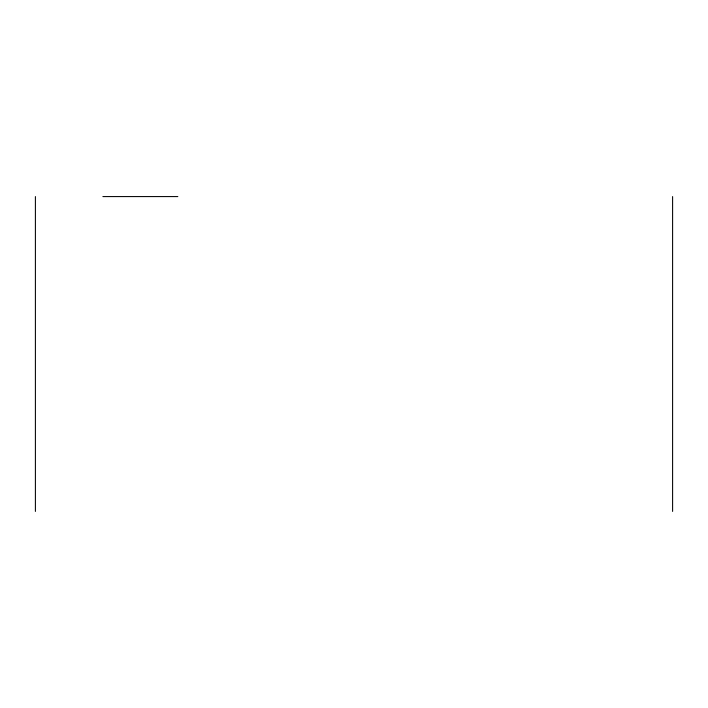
<?xml version="1.0" encoding="UTF-8"?>
<svg xmlns="http://www.w3.org/2000/svg" width="708" height="708" viewBox="0 0 708 708"><rect width="100%" height="100%" fill="white"/><g stroke="black" fill="none" stroke-linecap="round" stroke-linejoin="round"><path stroke-width="1.06" d="M102.872 196.576L177.832 196.576M672.6 196.576L672.6 511.424M35.4 196.576L35.4 511.424"/></g></svg>
